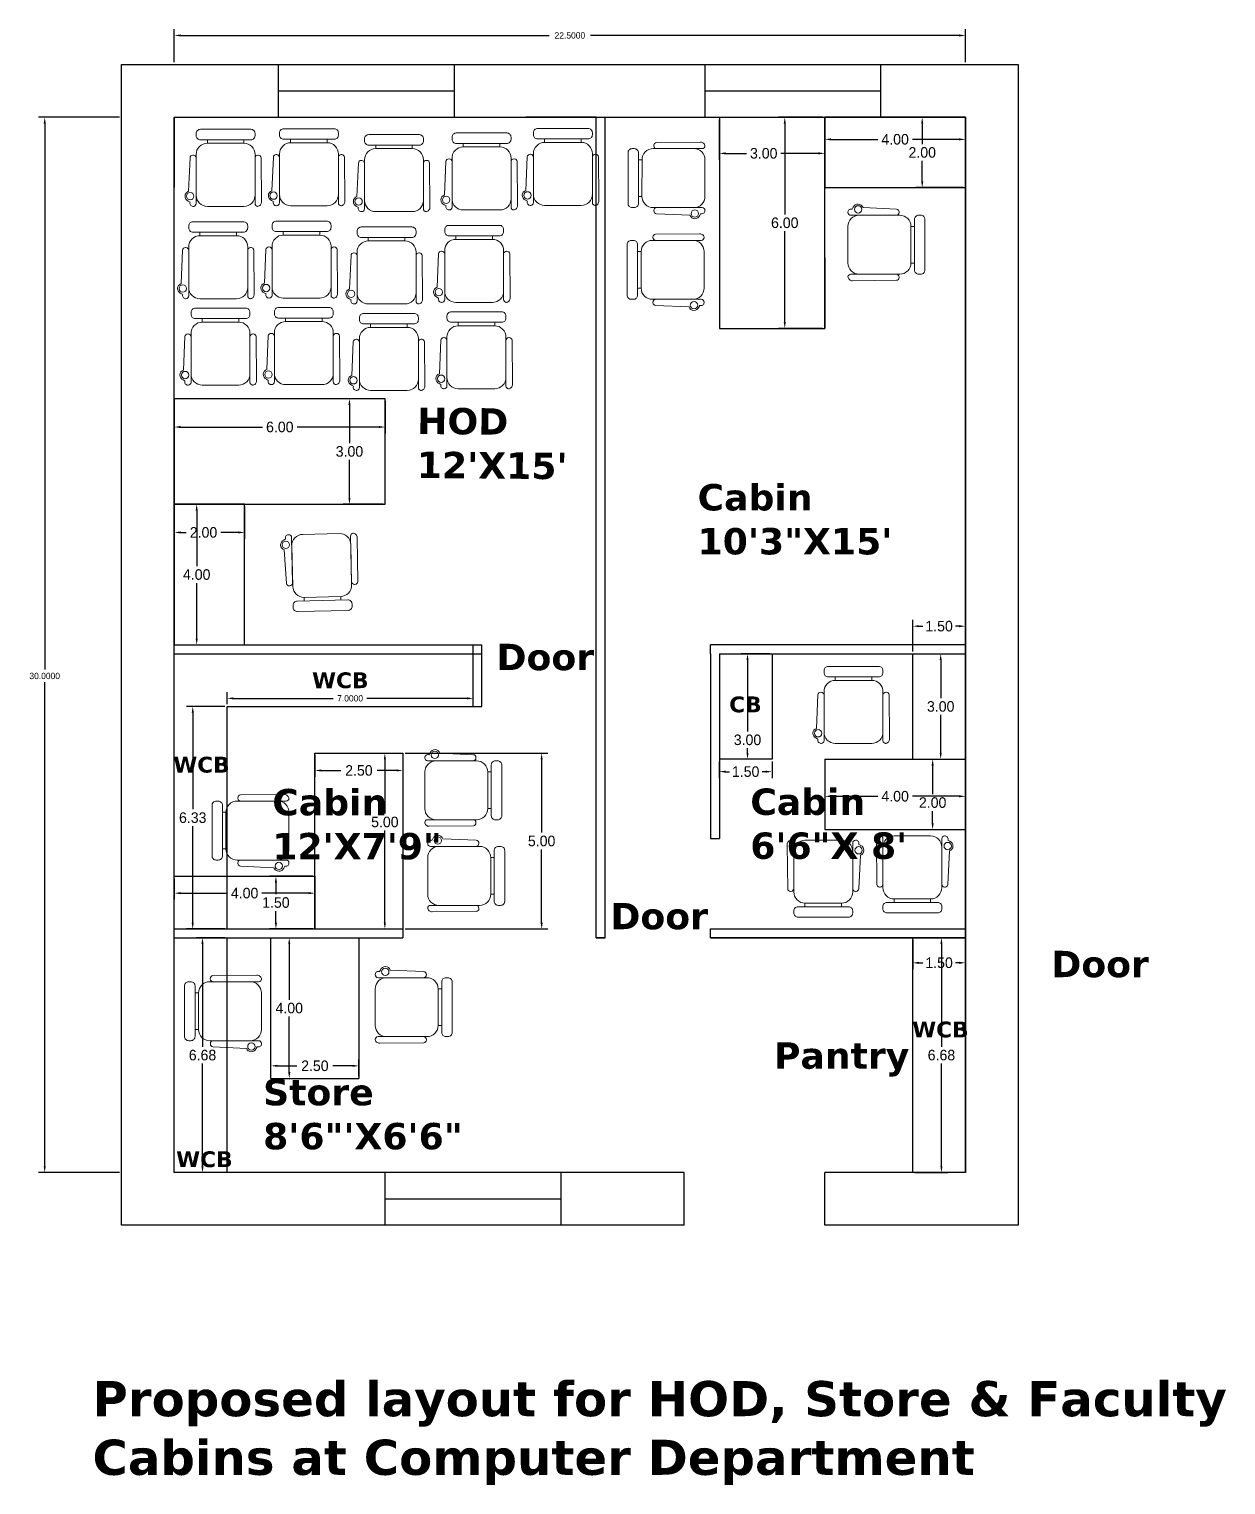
# Model space of a CAD drawing. Header units: inches. Extents: x 23 to 629, y -355 to 51.
# Drawn here: x 450.7 to 484.74, y -354.89 to -313.5 of the extents above; entities that cross this region are included whole.
import ezdxf

# ---------------------------------------------------------------- set-up
doc = ezdxf.new("R2010")
doc.units = ezdxf.units.IN
doc.header["$MEASUREMENT"] = 0
doc.layers.add('FUR', color=252, linetype='Continuous', lineweight=9)
doc.layers.add('FURN', color=252, linetype='Continuous', lineweight=9)
doc.dimstyles.get("Standard").update_dxf_attribs({"dimtxt": 0.18, "dimasz": 0.18, "dimexe": 0.18, "dimexo": 0.0625, "dimgap": 0.09, "dimtad": 0, "dimtih": 1, "dimtoh": 1, "dimdec": 4, "dimzin": 0, "dimdsep": 46, "dimtxsty": 'Standard', "dimcen": 0.09, "dimadec": 0, "dimazin": 0, "dimtfac": 1, "dimtdec": 4, "dimtofl": 0, "dimtmove": 0, "dimatfit": 3, "dimfxl": 1, "dimtolj": 1, "dimtzin": 0, "dimarcsym": 0})

# ---------------------------------------------------------------- blocks, each defined once
blk = doc.blocks.new('*D428')
at = {"color": 0, "lineweight": -2}
for p, q in [((453.268, -316.011), (450.964, -316.011)), ((451.144, -316.191), (451.144, -331.714)), ((451.144, -345.831), (451.144, -332.074)), ((453.268, -346.011), (450.964, -346.011))]:
    blk.add_line(p, q, dxfattribs=at)
at = {"color": 0}
for points in [[(451.114, -316.191), (451.174, -316.191), (451.144, -316.011)], [(451.114, -345.831), (451.174, -345.831), (451.144, -346.011)]]:
    blk.add_solid(points, dxfattribs=at)
at = {"layer": 'Defpoints', "color": 0}
for p in [(451.144, -316.011), (453.33, -316.011), (453.33, -346.011)]:
    blk.add_point(p, dxfattribs=at)
at = {"color": 0, "insert": (451.144, -331.894), "char_height": 0.18, "attachment_point": 5}
blk.add_mtext('\\A1;30.0000', dxfattribs=at)
blk = doc.blocks.new('CINE CHAIR')
at = {"layer": 'FUR', "color": 48, "lineweight": 0}
for p, q in [((448043.7758, 57308.3057), (448043.7995, 57308.3057)), ((448043.7758, 57308.0577), (448043.7995, 57308.0577))]:
    blk.add_line(p, q, dxfattribs=at)
blk.add_lwpolyline([(448043.4505, 57308.4336), (448043.6781, 57308.4231, -0.388092), (448043.6954, 57308.4042), (448043.6954, 57308.4007, -0.414214), (448043.6764, 57308.3817), (448043.3673, 57308.3817, -0.414214), (448043.3483, 57308.4007), (448043.3483, 57308.4043, -0.491313), (448043.3768, 57308.4228), (448043.3841, 57308.4356)], format="xyb", dxfattribs=at)
for points in [[(448043.4243, 57308.3817), (448043.6998, 57308.3817, -0.414214), (448043.7758, 57308.3057), (448043.7758, 57308.0577, -0.414214), (448043.6998, 57307.9817), (448043.4243, 57307.9817, -0.414214), (448043.3483, 57308.0577), (448043.3483, 57308.3057, -0.414214)], [(448043.828, 57308.3817), (448043.8423, 57308.3817, -0.414214), (448043.8708, 57308.3532), (448043.8708, 57308.0102, -0.414214), (448043.8423, 57307.9817), (448043.828, 57307.9817, -0.414214), (448043.7995, 57308.0102), (448043.7995, 57308.3532, -0.414214)], [(448043.3789, 57307.9377), (448043.6778, 57307.9402, 0.393133), (448043.6955, 57307.9591), (448043.6955, 57307.9627, 0.414214), (448043.6765, 57307.9817), (448043.3673, 57307.9817, 0.414214), (448043.3483, 57307.9627), (448043.3483, 57307.9661, 0.435766)]]:
    blk.add_lwpolyline(points, format="xyb", close=True, dxfattribs=at)
blk.add_circle((448043.4169, 57308.4216), 0.0249, dxfattribs=at)
blk.add_arc((448043.4169, 57308.4216), 0.0356, 19.66282, 156.94942, dxfattribs=at)
blk = doc.blocks.new('*D429')
at = {"color": 0, "lineweight": -2}
for p, q in [((454.83, -314.448), (454.83, -313.504)), ((455.01, -313.684), (465.495, -313.684)), ((477.15, -313.684), (466.665, -313.684)), ((477.33, -314.448), (477.33, -313.504))]:
    blk.add_line(p, q, dxfattribs=at)
at = {"color": 0}
for points in [[(455.01, -313.654), (455.01, -313.714), (454.83, -313.684)], [(477.15, -313.654), (477.15, -313.714), (477.33, -313.684)]]:
    blk.add_solid(points, dxfattribs=at)
at = {"layer": 'Defpoints', "color": 0}
for p in [(477.33, -313.684), (454.83, -314.511), (477.33, -314.511)]:
    blk.add_point(p, dxfattribs=at)
at = {"color": 0, "insert": (466.08, -313.684), "char_height": 0.18, "attachment_point": 5}
blk.add_mtext('\\A1;22.5000', dxfattribs=at)
blk = doc.blocks.new('*D430')
at = {"color": 0, "lineweight": -2}
for p, q in [((454.83, -327.073), (454.83, -327.993)), ((456.83, -327.073), (456.83, -327.993)), ((455.01, -327.813), (455.171, -327.813)), ((456.65, -327.813), (456.151, -327.813))]:
    blk.add_line(p, q, dxfattribs=at)
at = {"color": 0}
for points in [[(455.01, -327.783), (455.01, -327.843), (454.83, -327.813)], [(456.65, -327.783), (456.65, -327.843), (456.83, -327.813)]]:
    blk.add_solid(points, dxfattribs=at)
at = {"layer": 'Defpoints', "color": 0}
for p in [(454.83, -327.011), (456.83, -327.011), (454.83, -327.813)]:
    blk.add_point(p, dxfattribs=at)
at = {"color": 0, "insert": (455.661, -327.813), "char_height": 0.3, "attachment_point": 5}
blk.add_mtext('\\A1;2.00', dxfattribs=at)
blk = doc.blocks.new('*D431')
at = {"color": 0, "lineweight": -2}
for p, q in [((460.768, -324.011), (459.631, -324.011)), ((459.811, -324.191), (459.811, -325.271)), ((459.811, -326.831), (459.811, -325.751)), ((460.768, -327.011), (459.631, -327.011))]:
    blk.add_line(p, q, dxfattribs=at)
at = {"color": 0}
for points in [[(459.781, -324.191), (459.841, -324.191), (459.811, -324.011)], [(459.781, -326.831), (459.841, -326.831), (459.811, -327.011)]]:
    blk.add_solid(points, dxfattribs=at)
at = {"layer": 'Defpoints', "color": 0}
for p in [(459.811, -324.011), (460.83, -324.011), (460.83, -327.011)]:
    blk.add_point(p, dxfattribs=at)
at = {"color": 0, "insert": (459.811, -325.511), "char_height": 0.3, "attachment_point": 5}
blk.add_mtext('\\A1;3.00', dxfattribs=at)
blk = doc.blocks.new('*D432')
at = {"color": 0, "lineweight": -2}
for p, q in [((473.33, -334.323), (473.33, -335.494)), ((477.33, -334.323), (477.33, -335.494)), ((473.51, -335.314), (474.84, -335.314)), ((477.15, -335.314), (475.82, -335.314))]:
    blk.add_line(p, q, dxfattribs=at)
at = {"color": 0}
for points in [[(473.51, -335.284), (473.51, -335.344), (473.33, -335.314)], [(477.15, -335.284), (477.15, -335.344), (477.33, -335.314)]]:
    blk.add_solid(points, dxfattribs=at)
at = {"layer": 'Defpoints', "color": 0}
for p in [(473.33, -334.261), (477.33, -334.261), (477.33, -335.314)]:
    blk.add_point(p, dxfattribs=at)
at = {"color": 0, "insert": (475.33, -335.314), "char_height": 0.3, "attachment_point": 5}
blk.add_mtext('\\A1;4.00', dxfattribs=at)
blk = doc.blocks.new('*D433')
at = {"color": 0, "lineweight": -2}
for p, q in [((473.393, -334.261), (476.577, -334.261)), ((476.397, -334.441), (476.397, -335.254)), ((476.397, -336.081), (476.397, -335.734)), ((473.393, -336.261), (476.577, -336.261))]:
    blk.add_line(p, q, dxfattribs=at)
at = {"color": 0}
for points in [[(476.367, -334.441), (476.427, -334.441), (476.397, -334.261)], [(476.367, -336.081), (476.427, -336.081), (476.397, -336.261)]]:
    blk.add_solid(points, dxfattribs=at)
at = {"layer": 'Defpoints', "color": 0}
for p in [(473.33, -334.261), (473.33, -336.261), (476.397, -336.261)]:
    blk.add_point(p, dxfattribs=at)
at = {"color": 0, "insert": (476.397, -335.494), "char_height": 0.3, "attachment_point": 5}
blk.add_mtext('\\A1;2.00', dxfattribs=at)
blk = doc.blocks.new('*D434')
at = {"color": 0, "lineweight": -2}
for p, q in [((475.83, -331.198), (475.83, -330.298)), ((476.01, -330.478), (476.115, -330.478)), ((477.15, -330.478), (477.045, -330.478)), ((477.33, -331.198), (477.33, -330.298))]:
    blk.add_line(p, q, dxfattribs=at)
at = {"color": 0}
for points in [[(476.01, -330.448), (476.01, -330.508), (475.83, -330.478)], [(477.15, -330.448), (477.15, -330.508), (477.33, -330.478)]]:
    blk.add_solid(points, dxfattribs=at)
at = {"layer": 'Defpoints', "color": 0}
for p in [(475.83, -330.478), (475.83, -331.261), (477.33, -331.261)]:
    blk.add_point(p, dxfattribs=at)
at = {"color": 0, "insert": (476.58, -330.478), "char_height": 0.3, "attachment_point": 5}
blk.add_mtext('\\A1;1.50', dxfattribs=at)
blk = doc.blocks.new('*D435')
at = {"color": 0, "lineweight": -2}
for p, q in [((475.893, -331.261), (476.806, -331.261)), ((476.626, -331.441), (476.626, -332.521)), ((476.626, -334.081), (476.626, -333.001)), ((475.893, -334.261), (476.806, -334.261))]:
    blk.add_line(p, q, dxfattribs=at)
at = {"color": 0}
for points in [[(476.596, -331.441), (476.656, -331.441), (476.626, -331.261)], [(476.596, -334.081), (476.656, -334.081), (476.626, -334.261)]]:
    blk.add_solid(points, dxfattribs=at)
at = {"layer": 'Defpoints', "color": 0}
for p in [(475.83, -331.261), (475.83, -334.261), (476.626, -334.261)]:
    blk.add_point(p, dxfattribs=at)
at = {"color": 0, "insert": (476.626, -332.761), "char_height": 0.3, "attachment_point": 5}
blk.add_mtext('\\A1;3.00', dxfattribs=at)
blk = doc.blocks.new('*D436')
at = {"color": 0, "lineweight": -2}
for p, q in [((461.393, -334.086), (465.457, -334.086)), ((465.277, -334.266), (465.277, -336.346)), ((465.277, -338.906), (465.277, -336.826)), ((461.393, -339.086), (465.457, -339.086))]:
    blk.add_line(p, q, dxfattribs=at)
at = {"color": 0}
for points in [[(465.247, -334.266), (465.307, -334.266), (465.277, -334.086)], [(465.247, -338.906), (465.307, -338.906), (465.277, -339.086)]]:
    blk.add_solid(points, dxfattribs=at)
at = {"layer": 'Defpoints', "color": 0}
for p in [(461.33, -334.086), (461.33, -339.086), (465.277, -339.086)]:
    blk.add_point(p, dxfattribs=at)
at = {"color": 0, "insert": (465.277, -336.586), "char_height": 0.3, "attachment_point": 5}
blk.add_mtext('\\A1;5.00', dxfattribs=at)
blk = doc.blocks.new('*D437')
at = {"color": 0, "lineweight": -2}
for p, q in [((458.83, -334.148), (458.83, -334.76)), ((461.33, -334.148), (461.33, -334.76)), ((459.01, -334.58), (459.565, -334.58)), ((461.15, -334.58), (460.595, -334.58))]:
    blk.add_line(p, q, dxfattribs=at)
at = {"color": 0}
for points in [[(459.01, -334.55), (459.01, -334.61), (458.83, -334.58)], [(461.15, -334.55), (461.15, -334.61), (461.33, -334.58)]]:
    blk.add_solid(points, dxfattribs=at)
at = {"layer": 'Defpoints', "color": 0}
for p in [(458.83, -334.086), (461.33, -334.086), (461.33, -334.58)]:
    blk.add_point(p, dxfattribs=at)
at = {"color": 0, "insert": (460.08, -334.58), "char_height": 0.3, "attachment_point": 5}
blk.add_mtext('\\A1;2.50', dxfattribs=at)
blk = doc.blocks.new('*D438')
at = {"color": 0, "lineweight": -2}
for p, q in [((454.83, -337.648), (454.83, -338.248)), ((458.83, -337.648), (458.83, -338.248)), ((455.01, -338.068), (456.34, -338.068)), ((458.65, -338.068), (457.32, -338.068))]:
    blk.add_line(p, q, dxfattribs=at)
at = {"color": 0}
for points in [[(455.01, -338.038), (455.01, -338.098), (454.83, -338.068)], [(458.65, -338.038), (458.65, -338.098), (458.83, -338.068)]]:
    blk.add_solid(points, dxfattribs=at)
at = {"layer": 'Defpoints', "color": 0}
for p in [(454.83, -337.586), (458.83, -337.586), (458.83, -338.068)]:
    blk.add_point(p, dxfattribs=at)
at = {"color": 0, "insert": (456.83, -338.068), "char_height": 0.3, "attachment_point": 5}
blk.add_mtext('\\A1;4.00', dxfattribs=at)
blk = doc.blocks.new('*D439')
at = {"color": 0, "lineweight": -2}
for p, q in [((458.768, -337.586), (457.54, -337.586)), ((457.72, -337.766), (457.72, -338.096)), ((457.72, -338.906), (457.72, -338.576)), ((458.768, -339.086), (457.54, -339.086))]:
    blk.add_line(p, q, dxfattribs=at)
at = {"color": 0}
for points in [[(457.69, -337.766), (457.75, -337.766), (457.72, -337.586)], [(457.69, -338.906), (457.75, -338.906), (457.72, -339.086)]]:
    blk.add_solid(points, dxfattribs=at)
at = {"layer": 'Defpoints', "color": 0}
for p in [(457.72, -337.586), (458.83, -337.586), (458.83, -339.086)]:
    blk.add_point(p, dxfattribs=at)
at = {"color": 0, "insert": (457.72, -338.336), "char_height": 0.3, "attachment_point": 5}
blk.add_mtext('\\A1;1.50', dxfattribs=at)
blk = doc.blocks.new('*D440')
at = {"color": 0, "lineweight": -2}
for p, q in [((475.893, -339.336), (476.827, -339.336)), ((476.647, -339.516), (476.647, -342.433)), ((476.647, -345.831), (476.647, -342.913)), ((475.893, -346.011), (476.827, -346.011))]:
    blk.add_line(p, q, dxfattribs=at)
at = {"color": 0}
for points in [[(476.617, -339.516), (476.677, -339.516), (476.647, -339.336)], [(476.617, -345.831), (476.677, -345.831), (476.647, -346.011)]]:
    blk.add_solid(points, dxfattribs=at)
at = {"layer": 'Defpoints', "color": 0}
for p in [(475.83, -339.336), (475.83, -346.011), (476.647, -346.011)]:
    blk.add_point(p, dxfattribs=at)
at = {"color": 0, "insert": (476.647, -342.673), "char_height": 0.3, "attachment_point": 5}
blk.add_mtext('\\A1;6.68', dxfattribs=at)
blk = doc.blocks.new('*D441')
at = {"color": 0, "lineweight": -2}
for p, q in [((475.83, -339.398), (475.83, -340.228)), ((477.33, -339.398), (477.33, -340.228)), ((476.01, -340.048), (476.115, -340.048)), ((477.15, -340.048), (477.045, -340.048))]:
    blk.add_line(p, q, dxfattribs=at)
at = {"color": 0}
for points in [[(476.01, -340.018), (476.01, -340.078), (475.83, -340.048)], [(477.15, -340.018), (477.15, -340.078), (477.33, -340.048)]]:
    blk.add_solid(points, dxfattribs=at)
at = {"layer": 'Defpoints', "color": 0}
for p in [(475.83, -339.336), (477.33, -339.336), (477.33, -340.048)]:
    blk.add_point(p, dxfattribs=at)
at = {"color": 0, "insert": (476.58, -340.048), "char_height": 0.3, "attachment_point": 5}
blk.add_mtext('\\A1;1.50', dxfattribs=at)
blk = doc.blocks.new('*D446')
at = {"color": 0, "lineweight": -2}
for p, q in [((456.33, -332.698), (456.33, -332.35)), ((456.51, -332.53), (459.35, -332.53)), ((463.15, -332.53), (460.31, -332.53)), ((463.33, -332.698), (463.33, -332.35))]:
    blk.add_line(p, q, dxfattribs=at)
at = {"color": 0}
for points in [[(456.51, -332.5), (456.51, -332.56), (456.33, -332.53)], [(463.15, -332.5), (463.15, -332.56), (463.33, -332.53)]]:
    blk.add_solid(points, dxfattribs=at)
at = {"layer": 'Defpoints', "color": 0}
for p in [(456.33, -332.53), (456.33, -332.761), (463.33, -332.761)]:
    blk.add_point(p, dxfattribs=at)
at = {"color": 0, "insert": (459.83, -332.53), "char_height": 0.18, "attachment_point": 5}
blk.add_mtext('\\A1;7.0000', dxfattribs=at)
blk = doc.blocks.new('*D447')
at = {"color": 0, "lineweight": -2}
for p, q in [((456.268, -332.761), (455.174, -332.761)), ((455.354, -332.941), (455.354, -335.683)), ((455.354, -338.906), (455.354, -336.163)), ((456.268, -339.086), (455.174, -339.086))]:
    blk.add_line(p, q, dxfattribs=at)
at = {"color": 0}
for points in [[(455.324, -332.941), (455.384, -332.941), (455.354, -332.761)], [(455.324, -338.906), (455.384, -338.906), (455.354, -339.086)]]:
    blk.add_solid(points, dxfattribs=at)
at = {"layer": 'Defpoints', "color": 0}
for p in [(456.33, -332.761), (455.354, -339.086), (456.33, -339.086)]:
    blk.add_point(p, dxfattribs=at)
at = {"color": 0, "insert": (455.354, -335.923), "char_height": 0.3, "attachment_point": 5}
blk.add_mtext('\\A1;6.33', dxfattribs=at)
blk = doc.blocks.new('*D448')
at = {"color": 0, "lineweight": -2}
for p, q in [((458.893, -334.086), (460.998, -334.086)), ((460.818, -334.266), (460.818, -335.806)), ((460.818, -338.906), (460.818, -336.286)), ((458.893, -339.086), (460.998, -339.086))]:
    blk.add_line(p, q, dxfattribs=at)
at = {"color": 0}
for points in [[(460.788, -334.266), (460.848, -334.266), (460.818, -334.086)], [(460.788, -338.906), (460.848, -338.906), (460.818, -339.086)]]:
    blk.add_solid(points, dxfattribs=at)
at = {"layer": 'Defpoints', "color": 0}
for p in [(458.83, -334.086), (458.83, -339.086), (460.818, -339.086)]:
    blk.add_point(p, dxfattribs=at)
at = {"color": 0, "insert": (460.818, -336.046), "char_height": 0.3, "attachment_point": 5}
blk.add_mtext('\\A1;5.00', dxfattribs=at)
blk = doc.blocks.new('*D449')
at = {"color": 0, "lineweight": -2}
for p, q in [((457.578, -343.273), (457.578, -342.797)), ((457.758, -342.977), (458.313, -342.977)), ((459.898, -342.977), (459.343, -342.977)), ((460.078, -343.273), (460.078, -342.797))]:
    blk.add_line(p, q, dxfattribs=at)
at = {"color": 0}
for points in [[(457.758, -342.947), (457.758, -343.007), (457.578, -342.977)], [(459.898, -342.947), (459.898, -343.007), (460.078, -342.977)]]:
    blk.add_solid(points, dxfattribs=at)
at = {"layer": 'Defpoints', "color": 0}
for p in [(460.078, -342.977), (457.578, -343.336), (460.078, -343.336)]:
    blk.add_point(p, dxfattribs=at)
at = {"color": 0, "insert": (458.828, -342.977), "char_height": 0.3, "attachment_point": 5}
blk.add_mtext('\\A1;2.50', dxfattribs=at)
blk = doc.blocks.new('*D450')
at = {"color": 0, "lineweight": -2}
for p, q in [((457.641, -339.336), (458.279, -339.336)), ((458.099, -339.516), (458.099, -341.096)), ((458.099, -343.156), (458.099, -341.576)), ((457.641, -343.336), (458.279, -343.336))]:
    blk.add_line(p, q, dxfattribs=at)
at = {"color": 0}
for points in [[(458.069, -339.516), (458.129, -339.516), (458.099, -339.336)], [(458.069, -343.156), (458.129, -343.156), (458.099, -343.336)]]:
    blk.add_solid(points, dxfattribs=at)
at = {"layer": 'Defpoints', "color": 0}
for p in [(457.578, -339.336), (458.099, -339.336), (457.578, -343.336)]:
    blk.add_point(p, dxfattribs=at)
at = {"color": 0, "insert": (458.099, -341.336), "char_height": 0.3, "attachment_point": 5}
blk.add_mtext('\\A1;4.00', dxfattribs=at)
blk = doc.blocks.new('*D451')
at = {"color": 0, "lineweight": -2}
for p, q in [((456.268, -339.336), (455.452, -339.336)), ((455.632, -339.516), (455.632, -342.433)), ((455.632, -345.831), (455.632, -342.913)), ((456.268, -346.011), (455.452, -346.011))]:
    blk.add_line(p, q, dxfattribs=at)
at = {"color": 0}
for points in [[(455.602, -339.516), (455.662, -339.516), (455.632, -339.336)], [(455.602, -345.831), (455.662, -345.831), (455.632, -346.011)]]:
    blk.add_solid(points, dxfattribs=at)
at = {"layer": 'Defpoints', "color": 0}
for p in [(456.33, -339.336), (455.632, -346.011), (456.33, -346.011)]:
    blk.add_point(p, dxfattribs=at)
at = {"color": 0, "insert": (455.632, -342.673), "char_height": 0.3, "attachment_point": 5}
blk.add_mtext('\\A1;6.68', dxfattribs=at)
blk = doc.blocks.new('*D452')
at = {"color": 0, "lineweight": -2}
for p, q in [((471.768, -331.261), (470.952, -331.261)), ((471.132, -331.441), (471.132, -333.47)), ((471.132, -334.081), (471.132, -333.95)), ((471.768, -334.261), (470.952, -334.261))]:
    blk.add_line(p, q, dxfattribs=at)
at = {"color": 0}
for points in [[(471.102, -331.441), (471.162, -331.441), (471.132, -331.261)], [(471.102, -334.081), (471.162, -334.081), (471.132, -334.261)]]:
    blk.add_solid(points, dxfattribs=at)
at = {"layer": 'Defpoints', "color": 0}
for p in [(471.83, -331.261), (471.132, -334.261), (471.83, -334.261)]:
    blk.add_point(p, dxfattribs=at)
at = {"color": 0, "insert": (471.132, -333.71), "char_height": 0.3, "attachment_point": 5}
blk.add_mtext('\\A1;3.00', dxfattribs=at)
blk = doc.blocks.new('*D453')
at = {"color": 0, "lineweight": -2}
for p, q in [((470.33, -334.323), (470.33, -334.794)), ((471.83, -334.323), (471.83, -334.794)), ((470.51, -334.614), (470.615, -334.614)), ((471.65, -334.614), (471.545, -334.614))]:
    blk.add_line(p, q, dxfattribs=at)
at = {"color": 0}
for points in [[(470.51, -334.584), (470.51, -334.644), (470.33, -334.614)], [(471.65, -334.584), (471.65, -334.644), (471.83, -334.614)]]:
    blk.add_solid(points, dxfattribs=at)
at = {"layer": 'Defpoints', "color": 0}
for p in [(470.33, -334.261), (471.83, -334.261), (471.83, -334.614)]:
    blk.add_point(p, dxfattribs=at)
at = {"color": 0, "insert": (471.08, -334.614), "char_height": 0.3, "attachment_point": 5}
blk.add_mtext('\\A1;1.50', dxfattribs=at)
blk = doc.blocks.new('*D457')
at = {"color": 0, "lineweight": -2}
for p, q in [((454.893, -327.011), (455.647, -327.011)), ((455.467, -327.191), (455.467, -328.771)), ((455.467, -330.831), (455.467, -329.251)), ((454.893, -331.011), (455.647, -331.011))]:
    blk.add_line(p, q, dxfattribs=at)
at = {"color": 0}
for points in [[(455.437, -327.191), (455.497, -327.191), (455.467, -327.011)], [(455.437, -330.831), (455.497, -330.831), (455.467, -331.011)]]:
    blk.add_solid(points, dxfattribs=at)
at = {"layer": 'Defpoints', "color": 0}
for p in [(454.83, -327.011), (455.467, -327.011), (454.83, -331.011)]:
    blk.add_point(p, dxfattribs=at)
at = {"color": 0, "insert": (455.467, -329.011), "char_height": 0.3, "attachment_point": 5}
blk.add_mtext('\\A1;4.00', dxfattribs=at)
blk = doc.blocks.new('*D458')
at = {"color": 0, "lineweight": -2}
for p, q in [((454.83, -324.073), (454.83, -324.996)), ((460.83, -324.073), (460.83, -324.996)), ((455.01, -324.816), (457.34, -324.816)), ((460.65, -324.816), (458.32, -324.816))]:
    blk.add_line(p, q, dxfattribs=at)
at = {"color": 0}
for points in [[(455.01, -324.786), (455.01, -324.846), (454.83, -324.816)], [(460.65, -324.786), (460.65, -324.846), (460.83, -324.816)]]:
    blk.add_solid(points, dxfattribs=at)
at = {"layer": 'Defpoints', "color": 0}
for p in [(454.83, -324.011), (460.83, -324.011), (460.83, -324.816)]:
    blk.add_point(p, dxfattribs=at)
at = {"color": 0, "insert": (457.83, -324.816), "char_height": 0.3, "attachment_point": 5}
blk.add_mtext('\\A1;6.00', dxfattribs=at)
blk = doc.blocks.new('*D473')
at = {"color": 0, "lineweight": -2}
for p, q in [((473.268, -316.011), (472.011, -316.011)), ((472.191, -316.191), (472.191, -318.771)), ((472.191, -321.831), (472.191, -319.251)), ((473.268, -322.011), (472.011, -322.011))]:
    blk.add_line(p, q, dxfattribs=at)
at = {"color": 0}
for points in [[(472.161, -316.191), (472.221, -316.191), (472.191, -316.011)], [(472.161, -321.831), (472.221, -321.831), (472.191, -322.011)]]:
    blk.add_solid(points, dxfattribs=at)
at = {"layer": 'Defpoints', "color": 0}
for p in [(473.33, -316.011), (472.191, -322.011), (473.33, -322.011)]:
    blk.add_point(p, dxfattribs=at)
at = {"color": 0, "insert": (472.191, -319.011), "char_height": 0.3, "attachment_point": 5}
blk.add_mtext('\\A1;6.00', dxfattribs=at)
blk = doc.blocks.new('*D474')
at = {"color": 0, "lineweight": -2}
for p, q in [((470.33, -316.073), (470.33, -317.216)), ((473.33, -316.073), (473.33, -317.216)), ((470.51, -317.036), (471.103, -317.036)), ((473.15, -317.036), (472.083, -317.036))]:
    blk.add_line(p, q, dxfattribs=at)
at = {"color": 0}
for points in [[(470.51, -317.006), (470.51, -317.066), (470.33, -317.036)], [(473.15, -317.006), (473.15, -317.066), (473.33, -317.036)]]:
    blk.add_solid(points, dxfattribs=at)
at = {"layer": 'Defpoints', "color": 0}
for p in [(470.33, -316.011), (473.33, -316.011), (470.33, -317.036)]:
    blk.add_point(p, dxfattribs=at)
at = {"color": 0, "insert": (471.593, -317.036), "char_height": 0.3, "attachment_point": 5}
blk.add_mtext('\\A1;3.00', dxfattribs=at)
blk = doc.blocks.new('*D477')
at = {"color": 0, "lineweight": -2}
for p, q in [((477.268, -316.011), (475.921, -316.011)), ((476.101, -316.191), (476.101, -316.771)), ((476.101, -317.831), (476.101, -317.251)), ((477.268, -318.011), (475.921, -318.011))]:
    blk.add_line(p, q, dxfattribs=at)
at = {"color": 0}
for points in [[(476.071, -316.191), (476.131, -316.191), (476.101, -316.011)], [(476.071, -317.831), (476.131, -317.831), (476.101, -318.011)]]:
    blk.add_solid(points, dxfattribs=at)
at = {"layer": 'Defpoints', "color": 0}
for p in [(477.33, -316.011), (476.101, -318.011), (477.33, -318.011)]:
    blk.add_point(p, dxfattribs=at)
at = {"color": 0, "insert": (476.101, -317.011), "char_height": 0.3, "attachment_point": 5}
blk.add_mtext('\\A1;2.00', dxfattribs=at)
blk = doc.blocks.new('*D478')
at = {"color": 0, "lineweight": -2}
for p, q in [((473.33, -316.073), (473.33, -316.818)), ((477.33, -316.073), (477.33, -316.818)), ((473.51, -316.638), (474.84, -316.638)), ((477.15, -316.638), (475.82, -316.638))]:
    blk.add_line(p, q, dxfattribs=at)
at = {"color": 0}
for points in [[(473.51, -316.608), (473.51, -316.668), (473.33, -316.638)], [(477.15, -316.608), (477.15, -316.668), (477.33, -316.638)]]:
    blk.add_solid(points, dxfattribs=at)
at = {"layer": 'Defpoints', "color": 0}
for p in [(473.33, -316.011), (477.33, -316.011), (477.33, -316.638)]:
    blk.add_point(p, dxfattribs=at)
at = {"color": 0, "insert": (475.33, -316.638), "char_height": 0.3, "attachment_point": 5}
blk.add_mtext('\\A1;4.00', dxfattribs=at)

msp = doc.modelspace()

# ---------------------------------------------------------------- linework, layer by layer
for p, q in [((453.33049, -314.51067), (478.83049, -314.51067)), ((453.33049, -347.51067), (453.33049, -314.51067)), ((457.79496, -316.01067), (457.79496, -314.51067)), ((462.79496, -316.01067), (462.79496, -314.51067)), ((469.92358, -316.01067), (469.92358, -314.51067)), ((474.92358, -316.01067), (474.92358, -314.51067)), ((478.83049, -314.51067), (478.83049, -347.51067)), ((457.79496, -315.26067), (462.79496, -315.26067)), ((469.92358, -315.26067), (474.92358, -315.26067)), ((453.33049, -346.01067), (453.33049, -316.01067)), ((454.83049, -316.01067), (477.33049, -316.01067)), ((454.83049, -346.01067), (454.83049, -316.01067)), ((454.83049, -316.01067), (459.83049, -316.01067)), ((454.83049, -316.01067), (454.83049, -318.01067)), ((466.83049, -316.01067), (464.83049, -316.01067)), ((466.83049, -316.01067), (465.33049, -316.01067)), ((466.83049, -339.33567), (466.83049, -316.01067)), ((466.83049, -339.33567), (466.83049, -316.01067)), ((467.08049, -339.33567), (467.08049, -316.01067)), ((470.33049, -316.01067), (470.33049, -322.01067)), ((473.33049, -322.01067), (473.33049, -316.01067)), ((473.33049, -316.01067), (473.33049, -317.51067)), ((477.33049, -316.01067), (473.33049, -316.01067)), ((477.33049, -316.01067), (473.33049, -316.01067)), ((473.33049, -316.01067), (473.33049, -318.01067)), ((477.33049, -316.01067), (475.33049, -316.01067)), ((477.33049, -316.01067), (477.33049, -346.01067)), ((477.33049, -316.01067), (477.33049, -346.01067)), ((477.33049, -346.01067), (477.33049, -316.01067)), ((473.33049, -318.01067), (477.33049, -318.01067)), ((473.33049, -320.01067), (473.33049, -322.01067)), ((477.33049, -322.01067), (477.33049, -320.01067)), ((470.33049, -322.01067), (473.33049, -322.01067)), ((454.83049, -324.51067), (454.83049, -323.51067)), ((460.83049, -324.01067), (454.83049, -324.01067)), ((454.83049, -324.01067), (454.83049, -331.01067)), ((460.83049, -327.01067), (460.83049, -324.01067)), ((477.33049, -332.26067), (477.33049, -326.26067)), ((456.83049, -327.01067), (454.83049, -327.01067)), ((454.83049, -327.01067), (460.83049, -327.01067)), ((456.83049, -331.01067), (456.83049, -327.01067)), ((454.83049, -331.01067), (454.83049, -329.51067)), ((454.83049, -331.01067), (463.58049, -331.01067)), ((463.33049, -332.76067), (463.33049, -331.01067)), ((463.58049, -332.76067), (463.58049, -331.01067)), ((463.58049, -332.76067), (463.58049, -331.01067)), ((470.08049, -331.26067), (470.08049, -331.01067)), ((477.33049, -331.01067), (470.08049, -331.01067)), ((454.83049, -331.26067), (463.58049, -331.26067)), ((470.08049, -331.26067), (470.08049, -336.51067)), ((470.33049, -331.26067), (477.33049, -331.26067)), ((470.33049, -331.26067), (470.33049, -336.51067)), ((470.33049, -331.26067), (471.83049, -331.26067)), ((471.83049, -331.26067), (471.83049, -334.26067)), ((475.83049, -334.26067), (475.83049, -331.26067)), ((456.33049, -332.76067), (463.58049, -332.76067)), ((456.33049, -339.08567), (456.33049, -332.76067)), ((458.83049, -339.08567), (458.83049, -334.08567)), ((458.83049, -334.08567), (461.33049, -334.08567)), ((461.33049, -334.08567), (461.33049, -339.33567)), ((471.83049, -334.26067), (470.33049, -334.26067)), ((473.33049, -334.26067), (477.33049, -334.26067)), ((473.33049, -334.26067), (473.33049, -336.26067)), ((475.33049, -334.26067), (477.33049, -334.26067)), ((477.33049, -339.51067), (477.33049, -334.51067)), ((473.33049, -336.26067), (477.33049, -336.26067)), ((470.08049, -336.51067), (470.33049, -336.51067)), ((454.83049, -339.08567), (454.83049, -337.58567)), ((454.83049, -337.58567), (458.83049, -337.58567)), ((458.83049, -337.58567), (458.83049, -339.08567)), ((454.83049, -339.08567), (461.33049, -339.08567)), ((454.83049, -339.33567), (461.33049, -339.33567)), ((456.33049, -346.01067), (456.33049, -339.33567)), ((457.57842, -343.33567), (457.57842, -339.33567)), ((457.57842, -339.33567), (460.07842, -339.33567)), ((460.07842, -339.33567), (460.07842, -343.33567)), ((466.83049, -339.33567), (467.08049, -339.33567)), ((467.08049, -339.33567), (466.83049, -339.33567)), ((470.08049, -339.08567), (477.33049, -339.08567)), ((470.08049, -339.33567), (470.08049, -339.08567)), ((470.08049, -339.33567), (477.33049, -339.33567)), ((477.33049, -339.33567), (470.08049, -339.33567)), ((475.83049, -346.01067), (475.83049, -339.33567)), ((457.57842, -343.33567), (460.07842, -343.33567)), ((469.33049, -346.01067), (454.83049, -346.01067)), ((460.83049, -347.51067), (460.83049, -346.01067)), ((465.83049, -347.51067), (465.83049, -346.01067)), ((469.33049, -347.51067), (469.33049, -346.01067)), ((474.83049, -346.01067), (473.33049, -346.01067)), ((473.33049, -347.51067), (473.33049, -346.01067)), ((477.33049, -346.01067), (474.83049, -346.01067)), ((460.83049, -346.76067), (465.83049, -346.76067)), ((469.33049, -347.51067), (453.33049, -347.51067)), ((478.83049, -347.51067), (473.33049, -347.51067)), ((474.83049, -347.51067), (473.33049, -347.51067))]:
    msp.add_line(p, q)

# ---------------------------------------------------------------- block references
at = {"xscale": 4.190400000000028, "yscale": 4.19040000000001, "zscale": 4.190399999999999, "rotation": 179.9991434073997}
msp.add_blockref('CINE CHAIR', (1877941.74613, 239774.71144), dxfattribs=at)
at = {"layer": 'FURN', "zscale": 4.190399999999999}
for p, xscale, yscale, rotation in [((240572.42446, -1877802.97863), 4.190400000000028, 4.19040000000001, 89.99914340739973), ((240574.79424, -1877802.96262), 4.190400000000028, 4.19040000000001, 89.99914340739973), ((240577.21273, -1877803.12893), 4.190400000000028, 4.19040000000001, 89.99914340739973), ((240579.70336, -1877803.08268), 4.190400000000028, 4.19040000000001, 89.99914340739973), ((240582.01694, -1877802.95377), 4.190400000000028, 4.19040000000001, 89.99914340739973), ((1877954.35922, 239798.39578), 4.190400000000028, 4.19040000000001, 179.9991434073997), ((-1877010.44733, -240435.76892), 4.190400000000028, 4.19040000000001, 359.9991434073997), ((240572.21408, -1877805.60456), 4.190400000000028, 4.19040000000001, 89.99914340739973), ((240574.58386, -1877805.58855), 4.190400000000028, 4.19040000000001, 89.99914340739973), ((240579.49298, -1877805.70861), 4.190400000000028, 4.19040000000001, 89.99914340739973), ((240577.00235, -1877805.75486), 4.190400000000028, 4.19040000000001, 89.99914340739973), ((1877954.33417, 239795.78796), 4.190400000000028, 4.19040000000001, 179.9991434073997), ((240572.27971, -1877808.06216), 4.190400000000028, 4.19040000000001, 89.99914340739973), ((240574.64949, -1877808.04616), 4.190400000000028, 4.19040000000001, 89.99914340739973), ((240579.55861, -1877808.16621), 4.190400000000028, 4.19040000000001, 89.99914340739973), ((240577.06798, -1877808.21247), 4.190400000000028, 4.19040000000001, 89.99914340739973), ((197322.0724, 1882183.36552), -4.190400000000029, 4.190400000000009, 91.3190010835236), ((240590.28199, -1877818.24717), 4.190400000000028, 4.19040000000001, 89.99914340739973), ((-1877022.4829, -240451.27822), 4.190400000000028, 4.19040000000001, 359.9991434073997), ((1877942.52827, 239779.84659), 4.190400000000028, 4.19040000000001, 179.9991434073997), ((-1877022.39974, -240453.71267), 4.190400000000028, 4.19040000000001, 359.9991434073997), ((-239640.31537, 1877147.99693), 4.190400000000028, 4.19040000000001, 269.9991434073997), ((-239642.84958, 1877147.87494), 4.190400000000028, 4.19040000000001, 269.9991434073997), ((-1877023.8929, -240457.44452), 4.190400000000028, 4.19040000000001, 359.9991434073997)]:
    msp.add_blockref('CINE CHAIR', p, dxfattribs=dict(at, xscale=xscale, yscale=yscale, rotation=rotation))

# ---------------------------------------------------------------- texts
at = {"insert": (461.74094, -324.26355), "char_height": 0.75, "width": 5.9176188, "attachment_point": 1, "rotation": 359.515394}
msp.add_mtext("{\\fVerdana|b1|i0|c0|p34;HOD\\P12'X15'}", dxfattribs=at)
at = {"attachment_point": 1}
for s, insert, char_height, width in [('{\\fVerdana|b1|i0|c0|p34;Cabin\\P10\'3"X15\'}', (469.71101, -326.43652), 0.75, 5.9176188), ('{\\fVerdana|b1|i0|c0|p34;Door}', (463.99305, -330.9778), 0.75, 5.9176188), ('{\\fVerdana|b1|i0|c0|p34;WCB}', (458.74783, -331.7901), 0.45, 3.5505713), ('{\\fVerdana|b1|i0|c0|p34;CB}', (470.6107, -332.47603), 0.45, 3.5505713), ('{\\fVerdana|b1|i0|c0|p34;WCB}', (454.80082, -334.18994), 0.45, 3.5505713), ('{\\fVerdana|b1|i0|c0|p34;Cabin\\P12\'X7\'9"}', (457.61583, -335.10533), 0.75, 5.9176188), ('{\\fVerdana|b1|i0|c0|p34;Cabin\\P6\'6"X 8\'}', (471.21032, -335.0921), 0.75, 5.9176188), ('{\\fVerdana|b1|i0|c0|p34;Door}', (467.2319, -338.34368), 0.75, 5.9176188), ('{\\fVerdana|b1|i0|c0|p34;Door}', (479.77131, -339.70679), 0.75, 5.9176188), ('{\\fVerdana|b1|i0|c0|p34;WCB}', (475.81612, -341.71831), 0.45, 3.5505713), ('{\\fVerdana|b1|i0|c0|p34;Pantry}', (471.88345, -342.3083), 0.75, 5.9176188), ('{\\fVerdana|b1|i0|c0|p34;Store\\P8\'6"\'X6\'6"}', (457.35631, -343.34921), 0.75, 5.9176188), ('{\\fVerdana|b1|i0|c0|p34;WCB}', (454.88279, -345.4072), 0.45, 3.5505713), ('{\\fVerdana|b1|i0|c0|p34;Proposed layout for HOD, Store & Faculty Cabins at Computer Department}', (452.50312, -351.93769), 1, 32.2467394)]:
    msp.add_mtext(s, dxfattribs=dict(at, insert=insert, char_height=char_height, width=width))

# ---------------------------------------------------------------- dimensions: what is measured, and where the dimension line sits
dim = msp.add_linear_dim(base=(477.33049, -313.6837), p1=(454.83049, -314.51067), p2=(477.33049, -314.51067), dimstyle='Standard')
dim.commit()
dim.dimension.update_dxf_attribs({"geometry": '*D429', "text_midpoint": (466.08049, -313.6837), "dimtype": 160})
dim = msp.add_linear_dim(base=(451.14352, -316.01067), p1=(453.33049, -346.01067), p2=(453.33049, -316.01067), angle=90, dimstyle='Standard')
dim.commit()
dim.dimension.update_dxf_attribs({"geometry": '*D428', "text_midpoint": (451.14352, -331.89447), "dimtype": 160})
for base, p1, p2, picture, middle in [((470.33049, -317.0356), (473.33049, -316.01067), (470.33049, -316.01067), '*D474', (471.5932, -317.0356)), ((461.33049, -334.57987), (458.83049, -334.08567), (461.33049, -334.08567), '*D437', (460.08049, -334.57987))]:
    dim = msp.add_linear_dim(base=base, p1=p1, p2=p2, dimstyle='Standard', override={"dimtxt": 0.3, "dimdec": 2})
    dim.commit()
    dim.dimension.update_dxf_attribs({"geometry": picture, "text_midpoint": middle, "dimtype": 160})
for base, p1, p2, angle, picture, middle in [((472.19127, -322.01067), (473.33049, -316.01067), (473.33049, -322.01067), 270, '*D473', (472.19127, -319.01067)), ((476.10069, -318.01067), (477.33049, -316.01067), (477.33049, -318.01067), 90, '*D477', (476.10069, -317.01067)), ((455.46657, -327.01067), (454.83049, -331.01067), (454.83049, -327.01067), 90, '*D457', (455.46657, -329.01067)), ((476.62562, -334.26067), (475.83049, -331.26067), (475.83049, -334.26067), 90, '*D435', (476.62562, -332.76067)), ((455.3540336861, -339.0856675161), (456.3304896573, -332.7606675161), (456.3304896573, -339.0856675161), 90, '*D447', (455.3540336861, -335.9231675161)), ((465.27681, -339.08567), (461.33049, -334.08567), (461.33049, -339.08567), 90, '*D436', (465.27681, -336.58567)), ((455.6324940506, -346.0106675161), (456.3304896573, -339.3356675161), (456.3304896573, -346.0106675161), 90, '*D451', (455.6324940506, -342.6731675161)), ((458.09888, -339.33567), (457.57842, -343.33567), (457.57842, -339.33567), 90, '*D450', (458.09888, -341.33567))]:
    dim = msp.add_linear_dim(base=base, p1=p1, p2=p2, angle=angle, dimstyle='Standard', override={"dimtxt": 0.3, "dimdec": 2})
    dim.commit()
    dim.dimension.update_dxf_attribs({"geometry": picture, "text_midpoint": middle})
for base, p1, p2, picture, middle in [((477.33049, -316.63798), (473.33049, -316.01067), (477.33049, -316.01067), '*D478', (475.33049, -316.63798)), ((460.83049, -324.81557), (454.83049, -324.01067), (460.83049, -324.01067), '*D458', (457.83049, -324.81557)), ((475.83049, -330.47801), (477.33049, -331.26067), (475.83049, -331.26067), '*D434', (476.58049, -330.47801)), ((471.83049, -334.6141), (470.33049, -334.26067), (471.83049, -334.26067), '*D453', (471.08049, -334.6141)), ((477.33049, -335.3143), (473.33049, -334.26067), (477.33049, -334.26067), '*D432', (475.33049, -335.3143)), ((458.83049, -338.06782), (454.83049, -337.58567), (458.83049, -337.58567), '*D438', (456.83049, -338.06782)), ((477.33049, -340.04825), (475.83049, -339.33567), (477.33049, -339.33567), '*D441', (476.58049, -340.04825)), ((460.07842, -342.97672), (457.57842, -343.33567), (460.07842, -343.33567), '*D449', (458.82842, -342.97672))]:
    dim = msp.add_linear_dim(base=base, p1=p1, p2=p2, dimstyle='Standard', override={"dimtxt": 0.3, "dimdec": 2})
    dim.commit()
    dim.dimension.update_dxf_attribs({"geometry": picture, "text_midpoint": middle})
for base, p1, p2, angle, picture, middle in [((459.81124, -324.01067), (460.83049, -327.01067), (460.83049, -324.01067), 270, '*D431', (459.81124, -325.51067)), ((454.83049, -327.81287), (456.83049, -327.01067), (454.83049, -327.01067), 180, '*D430', (455.6615, -327.81287)), ((471.13167, -334.26067), (471.83049, -331.26067), (471.83049, -334.26067), 90, '*D452', (471.13167, -333.71013)), ((460.81825, -339.08567), (458.83049, -334.08567), (458.83049, -339.08567), 90, '*D448', (460.81825, -336.04567)), ((476.39661, -336.26067), (473.33049, -334.26067), (473.33049, -336.26067), 90, '*D433', (476.39661, -335.4943)), ((457.72031, -337.58567), (458.83049, -339.08567), (458.83049, -337.58567), 90, '*D439', (457.72031, -338.33567)), ((476.6472488618, -346.0106675161), (475.8304896573, -339.3356675161), (475.8304896573, -346.0106675161), 90, '*D440', (476.6472488618, -342.6731675161))]:
    dim = msp.add_linear_dim(base=base, p1=p1, p2=p2, angle=angle, dimstyle='Standard', override={"dimtxt": 0.3, "dimdec": 2})
    dim.commit()
    dim.dimension.update_dxf_attribs({"geometry": picture, "text_midpoint": middle, "dimtype": 160})
dim = msp.add_linear_dim(base=(456.33049, -332.52989), p1=(463.33049, -332.76067), p2=(456.33049, -332.76067), dimstyle='Standard')
dim.commit()
dim.dimension.update_dxf_attribs({"geometry": '*D446', "text_midpoint": (459.83049, -332.52989)})

doc.saveas('drawing.dxf')
